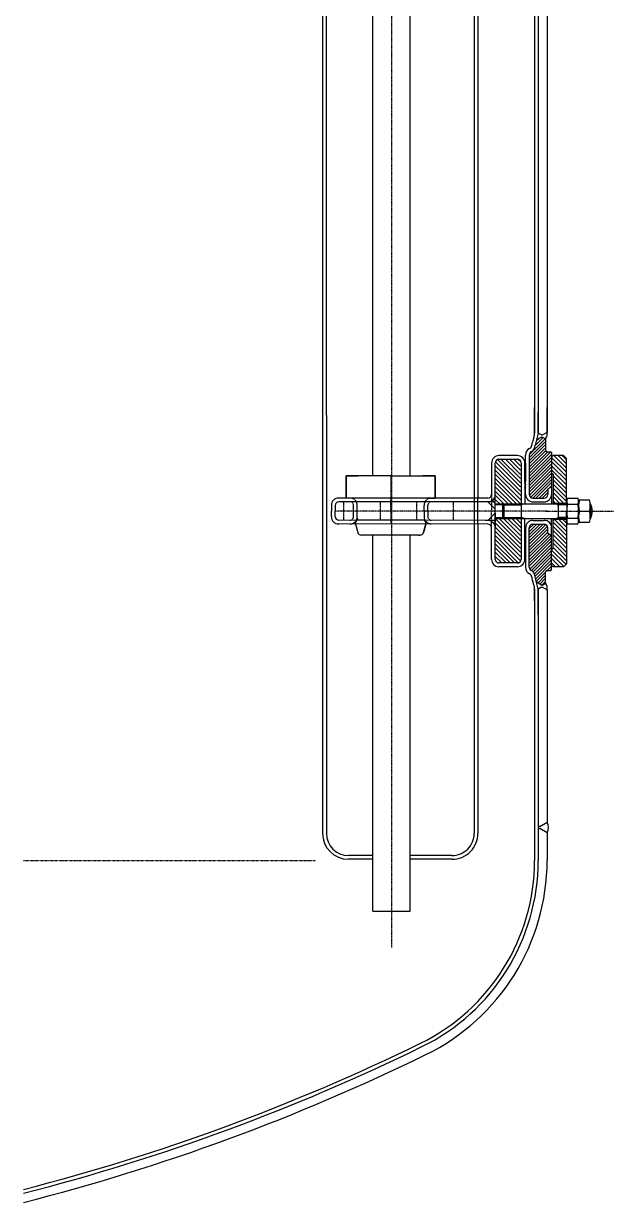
# Model space of a CAD drawing. Extents: x 77471 to 85881, y 26709 to 38599.
# Drawn here: x 83125 to 83921, y 32738 to 34330 of the extents above; entities that cross this region are included whole.
import ezdxf

# ---------------------------------------------------------------- set-up
doc = ezdxf.new("R2010")
doc.units = 0
doc.header["$MEASUREMENT"] = 0
for name, pattern in [('DASHDOT', [1, 0.5, -0.25, 0, -0.25]), ('DASHED', [0.75, 0.5, -0.25]), ('DIVIDE', [1.25, 0.5, -0.25, 0, -0.25, 0, -0.25])]:
    doc.linetypes.add(name, pattern=pattern)
for name, color, linetype in [('10', 7, 'CONTINUOUS'), ('15', 7, 'CONTINUOUS'), ('20', 7, 'CONTINUOUS'), ('21', 7, 'CONTINUOUS'), ('22', 7, 'CONTINUOUS'), ('30', 7, 'CONTINUOUS'), ('5', 7, 'CONTINUOUS'), ('60', 7, 'CONTINUOUS')]:
    doc.layers.add(name, color=color, linetype=linetype)

msp = doc.modelspace()

# ---------------------------------------------------------------- linework, layer by layer
at = {"layer": '10', "color": 2, "linetype": 'DASHDOT'}
for p, q in [((83621.8, 36687.6), (83621.8, 33082.3)), ((83620.7, 33719.1), (83620.7, 33689.1))]:
    msp.add_line(p, q, dxfattribs=at)
at = {"layer": '10', "color": 3, "linetype": 'Continuous'}
for p, q in [((83596.8, 33719.1), (83596.8, 34979)), ((83646.8, 33719.1), (83646.8, 34978.4)), ((83666.3, 33659.1), (83575.1, 33659.1)), ((83596.8, 33131.6), (83596.8, 33639.1)), ((83646.8, 33131.6), (83646.8, 33638.5)), ((83814.8, 33566.1), (83814.8, 33246.6)), ((83819.8, 33566.3), (83819.8, 33246.6)), ((83831.8, 33565.3), (83831.8, 33251.2)), ((83814.8, 33246.6), (83814.8, 33200.1)), ((83819.8, 33246.6), (83819.8, 33200.1)), ((83831.8, 33237.7), (83831.8, 33200.1)), ((83596.8, 33131.6), (83646.8, 33131.6))]:
    msp.add_line(p, q, dxfattribs=at)
at = {"layer": '10', "color": 92, "linetype": 'Continuous'}
for p, q in [((83814.8, 34906.1), (83814.8, 33776.8)), ((83819.8, 34906.3), (83819.8, 33776.6)), ((83831.8, 34905.3), (83831.8, 33777.6)), ((83814.8, 33777.1), (83814.8, 33811.2)), ((83819.7, 33811.2), (83819.7, 33776.9)), ((83819.8, 33776.9), (83819.8, 33804.9)), ((83831.8, 33777.9), (83831.8, 33811.2)), ((83814.7, 33792.7), (83814.7, 33776.9)), ((83828.7, 33768.8), (83807.8, 33747.9)), ((83813.8, 33770.7), (83811.9, 33764.8)), ((83819.8, 33776.9), (83815.7, 33760.7)), ((83826.5, 33770.8), (83815.7, 33760)), ((83824.3, 33771.4), (83817.5, 33767.5)), ((83821, 33769.5), (83817.6, 33766.2)), ((83824.3, 33774.3), (83819.8, 33776.9)), ((83824.3, 33774.3), (83825.4, 33774.3)), ((83824.3, 33771.4), (83825.4, 33771.4)), ((83825.4, 33774.3), (83831.8, 33777.9)), ((83825.4, 33771.4), (83829.7, 33769)), ((83829.7, 33769), (83829.7, 33753.4)), ((83828.7, 33764.6), (83807.7, 33743.6)), ((83828.7, 33760.4), (83807.7, 33739.4)), ((83828.7, 33756.1), (83807.7, 33735.1)), ((83829.1, 33752.2), (83807.7, 33730.9)), ((83832.6, 33751.5), (83807.7, 33726.6)), ((83836.8, 33751.4), (83807.7, 33722.4)), ((83831.7, 33751.4), (83836.7, 33751.4)), ((83836.7, 33751.4), (83837.7, 33750.4)), ((83837.7, 33750.4), (83837.7, 33681.4)), ((83802.7, 33693.9), (83802.7, 33747.2)), ((83837.7, 33748.1), (83807.7, 33718.1)), ((83807.7, 33747.2), (83807.7, 33693.9)), ((83837.7, 33743.9), (83807.7, 33713.9)), ((83837.7, 33739.7), (83807.7, 33709.7)), ((83837.7, 33735.4), (83807.7, 33705.4)), ((83560.7, 33719.1), (83560.7, 33689.1)), ((83620.7, 33719.1), (83560.7, 33719.1)), ((83560.7, 33719.1), (83560.7, 33689.1)), ((83561.1, 33719.1), (83560.7, 33718.7)), ((83620.7, 33719.1), (83680.7, 33719.1)), ((83680.5, 33719.1), (83680.7, 33718.8)), ((83680.7, 33719.1), (83680.7, 33689.1)), ((83680.7, 33719.1), (83680.7, 33689.1)), ((83837.7, 33731.2), (83807.7, 33701.2)), ((83837.7, 33726.9), (83807.7, 33696.9)), ((83837.7, 33722.7), (83807.9, 33692.8)), ((83837.7, 33718.4), (83809.6, 33690.2)), ((83802.1, 33711.5), (83801.7, 33711.1)), ((83802.7, 33710.7), (83801.7, 33709.7)), ((83802.7, 33709.3), (83801.7, 33710.3)), ((83802.7, 33709.3), (83801.7, 33708.3)), ((83802.7, 33707.9), (83801.7, 33708.9)), ((83802.7, 33707.9), (83801.7, 33706.9)), ((83802.7, 33706.4), (83801.7, 33707.4)), ((83802.7, 33706.4), (83801.7, 33705.4)), ((83802.7, 33705), (83801.7, 33706)), ((83802.7, 33705), (83801.7, 33704)), ((83802.7, 33703.6), (83801.7, 33704.6)), ((83802.7, 33703.6), (83801.7, 33702.6)), ((83802.7, 33702.2), (83801.7, 33703.2)), ((83802.7, 33710.7), (83802, 33711.5)), ((83802.7, 33702.2), (83802, 33701.5)), ((83837.7, 33714.2), (83812.6, 33689)), ((83837.7, 33710), (83816.7, 33689)), ((83832.7, 33701.5), (83837.7, 33704.3)), ((83837.7, 33705.7), (83834.5, 33702.5)), ((83560.7, 33689.3), (83561, 33689.1)), ((83560.7, 33689.3), (83561, 33689.1)), ((83565.7, 33689.1), (83560.7, 33689.1)), ((83565.7, 33689.1), (83560.7, 33689.1)), ((83670.2, 33689.1), (83680.7, 33689.1)), ((83670.2, 33689.1), (83680.7, 33689.1)), ((83802.1, 33701.5), (83801.7, 33701.8)), ((83812.7, 33689), (83827.8, 33689)), ((83832.7, 33700.7), (83821, 33689)), ((83832.7, 33696.5), (83825.2, 33689)), ((83832, 33691.4), (83830.4, 33689.9)), ((83832.7, 33701.5), (83832.7, 33694)), ((83812.8, 33684), (83827.7, 33684)), ((83574.8, 33658.7), (83574.7, 33658.7)), ((83574.8, 33658.7), (83574.7, 33658.7)), ((83666.7, 33658.7), (83666.8, 33658.7)), ((83666.7, 33658.7), (83666.8, 33658.7)), ((83812.7, 33659), (83827.7, 33659)), ((83837.7, 33592.5), (83837.7, 33661.5)), ((83573.4, 33653.8), (83576.4, 33642.8)), ((83573.4, 33653.8), (83576.4, 33642.8)), ((83660.3, 33639.1), (83581.2, 33639.1)), ((83627.2, 33639.1), (83614.2, 33639.1)), ((83626.9, 33639.1), (83614.5, 33639.1)), ((83658.7, 33639.1), (83660.3, 33639.1)), ((83668.1, 33653.8), (83665.1, 33642.8)), ((83665.1, 33642.8), (83668.1, 33653.8)), ((83802.1, 33641.4), (83801.7, 33641.1)), ((83802.7, 33640.7), (83801.7, 33639.7)), ((83802.7, 33639.3), (83801.7, 33640.3)), ((83802.7, 33639.3), (83801.7, 33638.3)), ((83802.7, 33637.9), (83801.7, 33638.9)), ((83802.7, 33640.7), (83802, 33641.4)), ((83802.7, 33649), (83802.7, 33595.7)), ((83813.8, 33654), (83807.7, 33647.9)), ((83818, 33654), (83807.7, 33643.7)), ((83822.3, 33653.9), (83807.7, 33639.4)), ((83826.5, 33653.9), (83807.7, 33635.2)), ((83830, 33653.2), (83807.7, 33630.9)), ((83832.1, 33651), (83807.7, 33626.7)), ((83807.7, 33595.7), (83807.7, 33649)), ((83832.7, 33647.5), (83807.7, 33622.5)), ((83832.7, 33643.2), (83807.7, 33618.2)), ((83834.3, 33640.5), (83807.7, 33614)), ((83837, 33639), (83807.7, 33609.7)), ((83812.7, 33654), (83827.7, 33654)), ((83832.7, 33641.5), (83832.7, 33649)), ((83832.7, 33641.5), (83837.7, 33638.6)), ((83802.7, 33637.9), (83801.7, 33636.9)), ((83802.7, 33636.5), (83801.7, 33637.5)), ((83802.7, 33636.5), (83801.7, 33635.5)), ((83802.7, 33635), (83801.7, 33636)), ((83802.7, 33635), (83801.7, 33634)), ((83802.7, 33633.6), (83801.7, 33634.6)), ((83802.7, 33633.6), (83801.7, 33632.6)), ((83802.7, 33632.2), (83801.7, 33633.2)), ((83802.1, 33631.4), (83801.7, 33631.8)), ((83802.7, 33632.2), (83802, 33631.4)), ((83837.7, 33635.5), (83807.7, 33605.5)), ((83837.7, 33631.2), (83807.7, 33601.2)), ((83837.7, 33627), (83807.7, 33597)), ((83837.7, 33622.8), (83808.3, 33593.3)), ((83837.7, 33618.5), (83810.5, 33591.3)), ((83837.7, 33614.3), (83812.9, 33589.4)), ((83837.7, 33610), (83814.7, 33587)), ((83837.7, 33605.8), (83815.6, 33583.6)), ((83837.7, 33601.5), (83816.5, 33580.3)), ((83831.7, 33591.5), (83836.7, 33591.5)), ((83837.7, 33597.3), (83831.9, 33591.5)), ((83837.7, 33593.1), (83836.1, 33591.5)), ((83836.7, 33591.5), (83837.7, 33592.5)), ((83813.8, 33572.2), (83811.9, 33578.1)), ((83819.8, 33566.3), (83815.7, 33582.5)), ((83829.7, 33589.3), (83817.5, 33577)), ((83824.3, 33571.5), (83817.5, 33575.4)), ((83829.7, 33585.1), (83819.1, 33574.4)), ((83829.7, 33580.8), (83821.8, 33572.9)), ((83829.7, 33576.6), (83824.6, 33571.5)), ((83829.7, 33573.9), (83829.7, 33589.5)), ((83814.7, 33550.5), (83814.7, 33566.3)), ((83814.8, 33566.1), (83814.8, 33532)), ((83819.7, 33532), (83819.7, 33566.3)), ((83824.3, 33569), (83819.8, 33566.3)), ((83819.8, 33566.3), (83819.8, 33538.3)), ((83824.3, 33571.5), (83825.4, 33571.5)), ((83824.3, 33569), (83825.4, 33569)), ((83825.4, 33571.5), (83829.7, 33573.9)), ((83825.4, 33569), (83831.8, 33565.3)), ((83831.8, 33565.3), (83831.8, 33532))]:
    msp.add_line(p, q, dxfattribs=at)
at = {"layer": '10', "color": 1, "linetype": 'Continuous'}
for p, q in [((83801.9, 33711.5), (83801.7, 33711.3)), ((83802.3, 33711.5), (83801.7, 33710.9)), ((83802.7, 33711.5), (83801.7, 33710.5)), ((83802.7, 33710.2), (83801.7, 33711.2)), ((83802.7, 33711), (83801.7, 33710)), ((83802.7, 33709.8), (83801.7, 33710.8)), ((83802.7, 33710.6), (83801.7, 33709.6)), ((83802.7, 33709.4), (83801.7, 33710.4)), ((83802.7, 33710.2), (83801.7, 33709.2)), ((83802.7, 33709), (83801.7, 33710)), ((83802.7, 33709.8), (83801.7, 33708.8)), ((83802.7, 33708.5), (83801.7, 33709.5)), ((83802.7, 33709.3), (83801.7, 33708.3)), ((83802.7, 33708.1), (83801.7, 33709.1)), ((83802.7, 33708.9), (83801.7, 33707.9)), ((83802.7, 33707.7), (83801.7, 33708.7)), ((83802.7, 33708.5), (83801.7, 33707.5)), ((83802.7, 33707.3), (83801.7, 33708.3)), ((83802.7, 33708.1), (83801.7, 33707.1)), ((83802.7, 33706.8), (83801.7, 33707.8)), ((83802.7, 33707.7), (83801.7, 33706.7)), ((83802.7, 33706.4), (83801.7, 33707.4)), ((83802.7, 33707.2), (83801.7, 33706.2)), ((83802.7, 33706), (83801.7, 33707)), ((83802.7, 33706.8), (83801.7, 33705.8)), ((83802.7, 33705.6), (83801.7, 33706.6)), ((83802.7, 33706.4), (83801.7, 33705.4)), ((83802.7, 33705.1), (83801.7, 33706.1)), ((83802.7, 33706), (83801.7, 33705)), ((83802.7, 33704.7), (83801.7, 33705.7)), ((83802.7, 33705.5), (83801.7, 33704.5)), ((83802.7, 33704.3), (83801.7, 33705.3)), ((83802.7, 33705.1), (83801.7, 33704.1)), ((83802.7, 33703.9), (83801.7, 33704.9)), ((83802.7, 33704.7), (83801.7, 33703.7)), ((83802.7, 33703.4), (83801.7, 33704.4)), ((83802.7, 33704.3), (83801.7, 33703.3)), ((83802.7, 33703), (83801.7, 33704)), ((83802.7, 33703.8), (83801.7, 33702.8)), ((83802.7, 33702.6), (83801.7, 33703.6)), ((83802.7, 33703.4), (83801.7, 33702.4)), ((83802.7, 33702.2), (83801.7, 33703.2)), ((83802.7, 33703), (83801.7, 33702)), ((83802.7, 33701.7), (83801.7, 33702.7)), ((83802.7, 33702.6), (83801.7, 33701.6)), ((83802.6, 33701.5), (83801.7, 33702.3)), ((83802.2, 33701.5), (83801.7, 33701.9)), ((83802.7, 33710.7), (83801.9, 33711.5)), ((83802.7, 33702.1), (83802.1, 33701.5)), ((83802.7, 33711.1), (83802.4, 33711.5)), ((83801.8, 33701.5), (83801.7, 33701.5)), ((83802.7, 33701.7), (83802.5, 33701.5)), ((83802.6, 33641.4), (83801.7, 33640.6)), ((83802.2, 33641.4), (83801.7, 33641)), ((83801.8, 33641.4), (83801.7, 33641.4)), ((83802.7, 33640.3), (83801.7, 33641.3)), ((83802.7, 33641.2), (83801.7, 33640.2)), ((83802.7, 33639.9), (83801.7, 33640.9)), ((83802.7, 33640.7), (83801.7, 33639.7)), ((83802.7, 33639.5), (83801.7, 33640.5)), ((83802.7, 33640.3), (83801.7, 33639.3)), ((83802.7, 33639.1), (83801.7, 33640.1)), ((83802.7, 33639.9), (83801.7, 33638.9)), ((83802.7, 33638.6), (83801.7, 33639.6)), ((83802.7, 33639.5), (83801.7, 33638.5)), ((83802.7, 33638.2), (83801.7, 33639.2)), ((83802.7, 33639), (83801.7, 33638)), ((83802.7, 33637.8), (83801.7, 33638.8)), ((83802.7, 33638.6), (83801.7, 33637.6)), ((83802.7, 33637.4), (83801.7, 33638.4)), ((83802.7, 33638.2), (83801.7, 33637.2)), ((83802.7, 33640.8), (83802.1, 33641.4)), ((83802.7, 33641.2), (83802.5, 33641.4)), ((83802.7, 33636.9), (83801.7, 33637.9)), ((83802.7, 33637.8), (83801.7, 33636.8)), ((83802.7, 33636.5), (83801.7, 33637.5)), ((83802.7, 33637.3), (83801.7, 33636.3)), ((83802.7, 33636.1), (83801.7, 33637.1)), ((83802.7, 33636.9), (83801.7, 33635.9)), ((83802.7, 33635.7), (83801.7, 33636.7)), ((83802.7, 33636.5), (83801.7, 33635.5)), ((83802.7, 33635.3), (83801.7, 33636.3)), ((83802.7, 33636.1), (83801.7, 33635.1)), ((83802.7, 33634.8), (83801.7, 33635.8)), ((83802.7, 33635.6), (83801.7, 33634.6)), ((83802.7, 33634.4), (83801.7, 33635.4)), ((83802.7, 33635.2), (83801.7, 33634.2)), ((83802.7, 33634), (83801.7, 33635)), ((83802.7, 33634.8), (83801.7, 33633.8)), ((83802.7, 33633.6), (83801.7, 33634.6)), ((83802.7, 33634.4), (83801.7, 33633.4)), ((83802.7, 33633.1), (83801.7, 33634.1)), ((83802.7, 33633.9), (83801.7, 33632.9)), ((83802.7, 33632.7), (83801.7, 33633.7)), ((83802.7, 33633.5), (83801.7, 33632.5)), ((83802.7, 33632.3), (83801.7, 33633.3)), ((83802.7, 33633.1), (83801.7, 33632.1)), ((83802.7, 33631.9), (83801.7, 33632.9)), ((83802.7, 33632.7), (83801.7, 33631.7)), ((83802.7, 33631.4), (83801.7, 33632.4)), ((83802.3, 33631.4), (83801.7, 33632)), ((83801.9, 33631.4), (83801.7, 33631.6)), ((83802.7, 33632.3), (83801.9, 33631.4)), ((83802.7, 33631.8), (83802.4, 33631.4))]:
    msp.add_line(p, q, dxfattribs=at)
at = {"layer": '10', "color": 3, "linetype": 'DIVIDE'}
msp.add_line((83125.4, 33200.1), (83519.2, 33200.1), dxfattribs=at)
at = {"layer": '10', "color": 92, "linetype": 'Continuous'}
for points in [[(83670.2, 33689.1), (83560.7, 33689.1), (83560.7, 33719.1), (83576.4, 33719.1)], [(83670.2, 33689.1), (83680.7, 33689.1), (83680.7, 33719.1), (83663.9, 33719.1)]]:
    msp.add_lwpolyline(points, dxfattribs=at)
for points in [[(83802.7, 33711.5), (83801.7, 33711.5), (83801.7, 33701.5), (83802.7, 33701.5)], [(83802.7, 33631.4), (83801.7, 33631.4), (83801.7, 33641.4), (83802.7, 33641.4)]]:
    msp.add_lwpolyline(points, close=True, dxfattribs=at)
at = {"layer": '10', "color": 3, "linetype": 'Continuous'}
msp.add_lwpolyline([(83821.8, 33243.5), (83831.8, 33237.7), (83831.8, 33237.7, 0.284491), (83831.8, 33251.2), (83831.8, 33251.2), (83821.8, 33245.5), (83821.8, 33245.5), (83819.8, 33246.6), (83819.8, 33246.6), (83819.8, 33242.3), (83819.8, 33242.3)], format="xyb", close=True, dxfattribs=at)
at = {"layer": '10', "color": 92, "linetype": 'Continuous'}
for centre, radius, start, end in [((83794.8, 33777.1), 20, 342.1546, 0.0007), ((83812.7, 33747.2), 10, 117.6728, 180), ((83812.7, 33747.2), 5, 113.9664, 180), ((83805.4, 33760.9), 5.6, 299.3823, 355.7801), ((83805.7, 33760.4), 10, 299.5877, 360), ((83830.9, 33758.3), 20.1, 161.2249, 173.6632), ((83831.7, 33753.4), 2, 180, 270), ((83812.7, 33694), 10, 180, 270), ((83812.7, 33694), 5, 180, 270), ((83827.7, 33694), 5, 270, 360), ((83827.7, 33694), 10, 270, 360), ((83578.2, 33655.1), 5, 135, 194.9971), ((83578.2, 33655.1), 5, 135, 194.9971), ((83571.2, 33662.3), 5, 315, 360), ((83663.2, 33655.1), 5, 345.0029, 45), ((83663.2, 33655.1), 5, 345.0029, 45), ((83812.7, 33649), 10, 90, 180), ((83827.7, 33649), 10, 0, 90), ((83581.2, 33644.1), 5, 194.9951, 270), ((83581.2, 33644.1), 5, 194.9951, 270), ((83660.3, 33644.1), 5, 270, 345.0049), ((83660.3, 33644.1), 5, 270, 345.0049), ((83812.7, 33649), 5, 90, 180), ((83827.7, 33649), 5, 0, 90), ((83812.7, 33595.7), 10, 180, 242.3272), ((83812.7, 33595.7), 5, 180, 246.0336), ((83805.7, 33582.5), 10, 360, 60.4123), ((83831.7, 33589.5), 2, 90, 180), ((83805.4, 33582), 5.6, 4.2199, 60.6177), ((83830.9, 33584.6), 20.1, 186.3368, 198.7751), ((83794.8, 33566.1), 20, 359.9993, 17.8454)]:
    msp.add_arc(centre, radius, start, end, dxfattribs=at)
at = {"layer": '10', "color": 3, "linetype": 'Continuous'}
for centre, radius, start, end in [((83539.8, 33200.1), 275, 296.0836, 0), ((83539.8, 33200.1), 280, 296.0836, 0), ((83539.8, 33200.1), 292, 296.0836, 0), ((82431.8, 35463.5), 2795, 284.3704, 296.0836), ((82431.8, 35463.5), 2800, 284.3442, 296.0836), ((82431.8, 35463.5), 2812, 284.2817, 296.0836)]:
    msp.add_arc(centre, radius, start, end, dxfattribs=at)
at = {"layer": '15', "color": 92, "linetype": 'Continuous'}
msp.add_line((83571, 33719.1), (83576.4, 33719.1), dxfattribs=at)
msp.add_lwpolyline([(83571.2, 33689.1), (83560.7, 33689.1), (83560.7, 33719.1), (83570.8, 33719.1)], dxfattribs=at)
for centre, start, end in [((83578.2, 33655.1), 135, 192.4138), ((83571.2, 33662.3), 315, 360)]:
    msp.add_arc(centre, 5, start, end, dxfattribs=at)
at = {"layer": '20', "color": 92, "linetype": 'Continuous'}
for p, q in [((83795.8, 33704.2), (83762, 33737.9)), ((83795.8, 33709.8), (83764.6, 33741)), ((83795.8, 33715.5), (83769.9, 33741.3)), ((83795.8, 33721.1), (83775.4, 33741.5)), ((83795.8, 33726.8), (83781.1, 33741.5)), ((83795.8, 33732.5), (83786.7, 33741.5)), ((83795.2, 33738.7), (83792.9, 33740.9)), ((83857.7, 33724), (83837.7, 33744)), ((83857.7, 33718.3), (83837.7, 33738.3)), ((83857.7, 33729.6), (83840.9, 33746.4)), ((83857.7, 33735.3), (83846.6, 33746.4)), ((83857.7, 33740.9), (83852.2, 33746.4)), ((83795.8, 33698.5), (83761.8, 33732.5)), ((83796.8, 33691.9), (83761.8, 33726.9)), ((83796.8, 33686.2), (83761.8, 33721.2)), ((83857.7, 33712.7), (83837.7, 33732.7)), ((83857.7, 33707), (83837.7, 33727)), ((83857.7, 33701.3), (83839.7, 33719.3)), ((83797.3, 33680), (83761.8, 33715.5)), ((83791.7, 33680), (83761.8, 33709.9)), ((83786, 33680), (83761.8, 33704.2)), ((83857.7, 33695.7), (83839.7, 33713.7)), ((83857.7, 33690), (83839.7, 33708)), ((83857.7, 33684.4), (83839.7, 33702.4)), ((83751.9, 33688.9), (83550.7, 33689.1)), ((83751.8, 33688.9), (83751.9, 33688.9)), ((83780.4, 33680), (83761.8, 33698.6)), ((83774.7, 33680), (83761.8, 33692.9)), ((83769.1, 33680), (83761.8, 33687.3)), ((83802.8, 33692.3), (83802.7, 33692.2)), ((83854, 33682.4), (83839.7, 33696.7)), ((83848.4, 33682.4), (83839.7, 33691.1)), ((83540.7, 33679.1), (83540.7, 33671.6)), ((83540.7, 33664.1), (83540.7, 33671.6)), ((83545.7, 33679.1), (83545.7, 33671.6)), ((83545.7, 33664.1), (83545.7, 33671.6)), ((83748.2, 33683.9), (83550.7, 33684.1)), ((83761.8, 33683.9), (83748.2, 33683.9)), ((83763.6, 33680), (83758, 33685.5)), ((83842.7, 33682.4), (83839.7, 33685.4)), ((83839.7, 33683.4), (83839.7, 33681.4)), ((83840.7, 33682.4), (83840.7, 33681.4)), ((83856.7, 33682.4), (83856.7, 33681.4)), ((83857.7, 33655), (83857.7, 33671.5)), ((83748.2, 33658.9), (83550.7, 33659.1)), ((83751.9, 33653.9), (83550.7, 33654.1)), ((83761.8, 33658.9), (83748.2, 33658.9)), ((83795.8, 33627.3), (83760.8, 33662.3)), ((83795.8, 33621.6), (83760.8, 33656.6)), ((83795.8, 33632.9), (83765.8, 33662.9)), ((83795.8, 33638.6), (83771.4, 33663)), ((83795.8, 33644.2), (83777, 33663)), ((83796.9, 33648.7), (83782.7, 33663)), ((83796.8, 33654.6), (83789.9, 33661.4)), ((83796.8, 33660.2), (83794, 33663)), ((83839.7, 33659.5), (83839.7, 33661.5)), ((83840.9, 33660.5), (83839.7, 33658.5)), ((83857.7, 33638.5), (83839.7, 33656.5)), ((83840.7, 33660.5), (83840.7, 33661.5)), ((83857.7, 33644.1), (83841.4, 33660.5)), ((83857.7, 33649.8), (83847.1, 33660.5)), ((83857.7, 33655.4), (83852.7, 33660.5)), ((83856.7, 33660.5), (83856.7, 33661.5)), ((83751.8, 33653.9), (83751.9, 33653.9)), ((83795.8, 33616), (83761.8, 33650)), ((83795.8, 33610.3), (83761.8, 33644.3)), ((83795.5, 33604.9), (83761.8, 33638.6)), ((83857.7, 33632.8), (83839.7, 33650.8)), ((83857.7, 33627.2), (83839.7, 33645.2)), ((83857.7, 33621.5), (83839.7, 33639.5)), ((83792.8, 33601.9), (83761.8, 33633)), ((83787.6, 33601.5), (83761.8, 33627.3)), ((83857.7, 33615.8), (83839.7, 33633.8)), ((83857.7, 33610.2), (83839.7, 33628.2)), ((83857.7, 33604.5), (83839.7, 33622.5)), ((83782, 33601.5), (83761.8, 33621.7)), ((83776.3, 33601.5), (83761.8, 33616)), ((83770.6, 33601.5), (83761.8, 33610.4)), ((83838.8, 33620.9), (83837.7, 33619.1)), ((83857, 33599.7), (83837.7, 33618.9)), ((83854.1, 33596.8), (83837.7, 33613.2)), ((83848.8, 33596.5), (83837.7, 33607.6)), ((83843.2, 33596.5), (83837.7, 33601.9)), ((83596.8, 33201.6), (83563.8, 33201.6)), ((83596.3, 33206.6), (83563.9, 33206.6)), ((83703.4, 33206.5), (83646.8, 33206.6)), ((83703.4, 33201.5), (83646.8, 33201.6))]:
    msp.add_line(p, q, dxfattribs=at)
at = {"layer": '20', "color": 52, "linetype": 'DASHDOT'}
msp.add_line((83831.8, 33671.4), (83545.7, 33671.6), dxfattribs=at)
at = {"layer": '20', "color": 92, "linetype": 'DASHED'}
for p, q in [((83570.7, 33664.2), (83570.7, 33679.2)), ((83575.7, 33664.1), (83575.7, 33679.2)), ((83665.7, 33671.7), (83665.7, 33679.2)), ((83665.7, 33671.7), (83665.7, 33664.2)), ((83670.7, 33671.7), (83670.7, 33679.2)), ((83670.7, 33671.7), (83670.7, 33664.2))]:
    msp.add_line(p, q, dxfattribs=at)
at = {"layer": '20', "color": 92, "linetype": 'Continuous'}
for points in [[(83837.7, 33744.4), (83837.7, 33722.6), (83837.7, 33722.6), (83839.7, 33721.4), (83839.7, 33721.4), (83839.7, 33683.4), (83839.7, 33683.4), (83840.7, 33682.4), (83840.7, 33682.4), (83856.7, 33682.4), (83856.7, 33682.4), (83857.7, 33683.4), (83857.7, 33681.4), (83857.7, 33742.4), (83857.7, 33742.4), (83853.7, 33746.4), (83853.7, 33746.4), (83839.7, 33746.4), (83839.7, 33746.4)], [(83837.7, 33598.5), (83837.7, 33620.3), (83837.7, 33620.3), (83839.7, 33621.5), (83839.7, 33621.5), (83839.7, 33659.5), (83839.7, 33659.5), (83840.7, 33660.5), (83840.7, 33660.5), (83856.7, 33660.5), (83856.7, 33660.5), (83857.7, 33659.5), (83857.7, 33661.5), (83857.7, 33600.5), (83857.7, 33600.5), (83853.7, 33596.5), (83853.7, 33596.5), (83839.7, 33596.5), (83839.7, 33596.5)]]:
    msp.add_lwpolyline(points, close=True, dxfattribs=at)
for points in [[(83761.8, 33673.9), (83751.8, 33683.9), (83751.8, 33683.9), (83761.8, 33673.9), (83761.8, 33693.9), (83761.8, 33693.9, -0.414214), (83751.8, 33683.9), (83751.8, 33683.9)], [(83761.8, 33668.9), (83751.8, 33658.9), (83751.8, 33658.9), (83761.8, 33668.9), (83761.8, 33648.9), (83761.8, 33648.9, 0.414214), (83751.8, 33658.9), (83751.8, 33658.9)]]:
    msp.add_lwpolyline(points, format="xyb", close=True, dxfattribs=at)
for centre, radius, start, end in [((83550.7, 33679.1), 10, 90, 180), ((83751.8, 33693.9), 5, 270, 360), ((83751.8, 33693.9), 10, 270, 360), ((83550.7, 33679.1), 5, 90, 180), ((83550.7, 33664.1), 10, 180, 270), ((83550.7, 33664.1), 5, 180, 270), ((83751.8, 33648.9), 5, 0, 90)]:
    msp.add_arc(centre, radius, start, end, dxfattribs=at)
at = {"layer": '20', "color": 92, "linetype": 'DASHED'}
for centre, radius, start, end in [((83565.7, 33679.2), 10, 0, 90), ((83675.7, 33679.2), 10, 92.0407, 180), ((83565.7, 33679.2), 5, 0, 90), ((83675.7, 33679.2), 5, 90, 180), ((83565.7, 33664.2), 5, 270, 0), ((83565.7, 33664.1), 10, 269.9534, 0), ((83675.7, 33664.2), 10, 180, 270), ((83675.7, 33664.2), 5, 180, 270)]:
    msp.add_arc(centre, radius, start, end, dxfattribs=at)
at = {"layer": '21', "color": 92, "linetype": 'Continuous'}
for p, q in [((83533.8, 35559.8), (83533.9, 33236.6)), ((83733.4, 34993.9), (83733.4, 33689)), ((83738.4, 34993.9), (83738.4, 33689)), ((83528.8, 34904.8), (83528.8, 33236.6)), ((83733.4, 33653.9), (83733.4, 33236.5)), ((83738.4, 33653.9), (83738.4, 33236.5))]:
    msp.add_line(p, q, dxfattribs=at)
at = {"layer": '21', "color": 92, "linetype": 'DASHED'}
for p, q in [((83733.4, 33689), (83733.4, 33653.9)), ((83738.4, 33653.9), (83738.4, 33689))]:
    msp.add_line(p, q, dxfattribs=at)
at = {"layer": '21', "color": 92, "linetype": 'Continuous'}
for centre, radius, start, end in [((83563.8, 33236.6), 35, 180, 269.9695), ((83563.9, 33236.6), 30, 180.0018, 269.9678), ((83703.4, 33236.5), 30, 269.968, 360), ((83703.4, 33236.5), 35, 269.9657, 0)]:
    msp.add_arc(centre, radius, start, end, dxfattribs=at)
at = {"layer": '22', "color": 92, "linetype": 'Continuous'}
for p, q in [((83761.7, 33680), (83761.7, 33736.7)), ((83766.7, 33741.5), (83791.7, 33741.5)), ((83791.7, 33746.5), (83766.8, 33746.5)), ((83796.7, 33736.5), (83796.7, 33671.5)), ((83801.7, 33711.4), (83801.7, 33736.6)), ((83801.7, 33736.5), (83801.7, 33681.5)), ((83802.7, 33711.4), (83802.7, 33736.6)), ((83802.7, 33736.4), (83802.7, 33714.8)), ((83802.7, 33736.4), (83802.7, 33711.4)), ((83761.7, 33681.5), (83796.7, 33681.5)), ((83761.7, 33671.5), (83761.7, 33680)), ((83771.7, 33680), (83761.7, 33680)), ((83761.7, 33663), (83761.7, 33671.5)), ((83771.7, 33680), (83773.2, 33681.5)), ((83771.7, 33680), (83771.7, 33671.5)), ((83771.7, 33680), (83796.7, 33680)), ((83771.7, 33671.5), (83771.7, 33663)), ((83773.2, 33681.5), (83773.2, 33671.5)), ((83773.2, 33671.5), (83773.2, 33661.5)), ((83801.3, 33681.5), (83796.7, 33680)), ((83796.7, 33671.5), (83796.7, 33606.5)), ((83761.7, 33606.5), (83761.7, 33663)), ((83761.7, 33663), (83771.7, 33663)), ((83761.7, 33661.5), (83802.7, 33661.5)), ((83773.2, 33661.5), (83771.7, 33663)), ((83771.7, 33662.9), (83796.7, 33662.9)), ((83801.3, 33661.5), (83796.7, 33663)), ((83801.7, 33606.4), (83801.7, 33661.5)), ((83771.7, 33601.5), (83766.7, 33601.5)), ((83791.7, 33596.4), (83766.8, 33596.4)), ((83791.7, 33601.5), (83771.7, 33601.5))]:
    msp.add_line(p, q, dxfattribs=at)
for centre, radius, start, end in [((83821.4, 33775.7), 10.6, 322.0987, 11.7746), ((83766.8, 33736.5), 5, 90, 180), ((83791.7, 33736.5), 10, 0, 90), ((83791.7, 33736.5), 5, 0, 90), ((83766.8, 33606.5), 5, 180, 270), ((83791.7, 33606.4), 10, 270, 360), ((83791.8, 33606.5), 5, 270, 360), ((83821.4, 33567.5), 10.6, 348.2254, 37.9013)]:
    msp.add_arc(centre, radius, start, end, dxfattribs=at)
at = {"layer": '30', "color": 92, "linetype": 'DASHDOT'}
for p, q in [((83620.7, 33671.6), (83620.7, 33689.1)), ((83557.6, 33659.5), (83557.6, 33683.5)), ((83606.9, 33659.5), (83606.9, 33683.5)), ((83620.7, 33671.6), (83620.7, 33654.1)), ((83656.1, 33659), (83656.1, 33683)), ((83705.3, 33659.5), (83705.3, 33683.5))]:
    msp.add_line(p, q, dxfattribs=at)
at = {"layer": '30', "color": 52, "linetype": 'DASHDOT'}
for p, q in [((83828.8, 33671.5), (83831.8, 33671.5)), ((83831.8, 33671.5), (83921.2, 33671.5))]:
    msp.add_line(p, q, dxfattribs=at)
at = {"layer": '30', "color": 92, "linetype": 'Continuous'}
for centre, start, end in [((83766.8, 33736.4), 90, 180), ((83766.8, 33606.4), 180, 267.438)]:
    msp.add_arc(centre, 10, start, end, dxfattribs=at)
at = {"layer": '5', "color": 92, "linetype": 'Continuous'}
for p, q in [((83756.8, 33736.4), (83756.8, 33693.9)), ((83756.8, 33736.4), (83756.8, 33693.9)), ((83756.8, 33606.4), (83756.8, 33648.9)), ((83756.8, 33606.4), (83756.8, 33648.9))]:
    msp.add_line(p, q, dxfattribs=at)
at = {"layer": '5', "color": 92, "linetype": 'DIVIDE'}
for p in [(83756.8, 33693.9), (83756.8, 33648.9)]:
    msp.add_line(p, (83756.8, 33671.4), dxfattribs=at)
at = {"layer": '60', "color": 92, "linetype": 'Continuous'}
for p, q in [((83859.3, 33688.8), (83873.2, 33688.8)), ((83875.2, 33686.5), (83889.1, 33686.5)), ((83773.2, 33681.4), (83858.2, 33681.5)), ((83844.2, 33681.5), (83846.8, 33680)), ((83846.8, 33681.5), (83846.8, 33671.5)), ((83858.2, 33680), (83846.8, 33680)), ((83846.8, 33671.5), (83846.8, 33661.5)), ((83858.2, 33685), (83858.2, 33671.5)), ((83858.2, 33657.9), (83858.2, 33671.5)), ((83859.2, 33681), (83873.3, 33681)), ((83874.2, 33685), (83874.2, 33671.5)), ((83874.2, 33657.9), (83874.2, 33671.5)), ((83875.2, 33671.5), (83889.1, 33671.5)), ((83890.9, 33680), (83890.1, 33680)), ((83890.1, 33679), (83890.1, 33671.5)), ((83890.1, 33671.5), (83890.1, 33661.5)), ((83890.1, 33671.5), (83890.1, 33664)), ((83773.2, 33661.4), (83858.2, 33661.5)), ((83844.2, 33661.5), (83846.8, 33663)), ((83858.2, 33663), (83846.8, 33663)), ((83859.2, 33661.9), (83873.3, 33661.9)), ((83859.3, 33654.1), (83873.2, 33654.1)), ((83875.2, 33656.5), (83889.1, 33656.5)), ((83890.9, 33663), (83890.1, 33663))]:
    msp.add_line(p, q, dxfattribs=at)
for centre, radius, start, end in [((83866.2, 33684.9), 7.95, 150.6436, 208.9867), ((83866.3, 33684.9), 7.95, 331.0133, 29.3564), ((83902.9, 33679), 28.6, 164.8167, 195.1833), ((83861.4, 33679), 28.6, 344.8167, 15.1833), ((83914.7, 33670.5), 56.5, 169.221, 178.9872), ((83914.7, 33672.5), 56.5, 181.0128, 190.779), ((83817.8, 33670.5), 56.5, 1.0128, 10.779), ((83817.8, 33672.5), 56.5, 349.221, 358.9872), ((83902.9, 33664), 28.6, 164.8167, 195.1833), ((83861.4, 33664), 28.6, 344.8167, 15.1833), ((83872.8, 33671.5), 20, 330.0262, 30.0229), ((83866.2, 33658), 7.95, 151.0133, 209.3564), ((83866.3, 33658), 7.95, 330.6436, 28.9867)]:
    msp.add_arc(centre, radius, start, end, dxfattribs=at)

doc.saveas('drawing.dxf')
